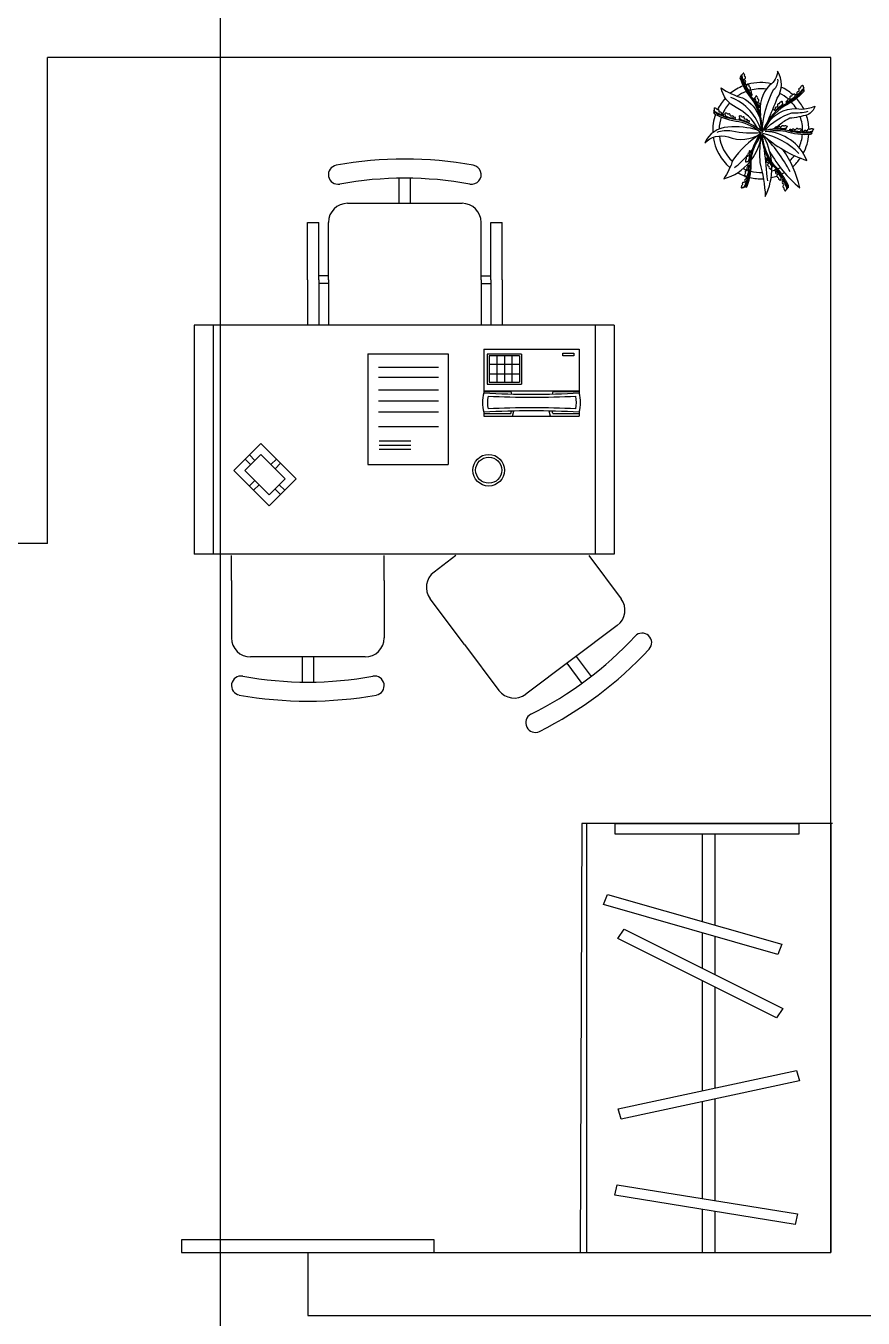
# Model space of a CAD drawing. Header units: metres. Extents: x 5374 to 27989, y 1840 to 7747.
# Drawn here: x 22306.6 to 22505.5, y 5422.8 to 5729.8 of the extents above; entities that cross this region are included whole.
import ezdxf

# ---------------------------------------------------------------- set-up
doc = ezdxf.new("R2010")
doc.units = ezdxf.units.M
for name, color, linetype in [('01', 1, 'Continuous'), ('02', 2, 'Continuous'), ('05', 5, 'Continuous'), ('06', 6, 'Continuous'), ('Block1', 1, 'Continuous'), ('Block2', 2, 'Continuous')]:
    doc.layers.add(name, color=color, linetype=linetype)

# ---------------------------------------------------------------- blocks, each defined once
blk = doc.blocks.new('A$C280F56C6')
at = {"layer": 'Block1'}
for p, q in [((68.53, 109.39), (59.34, 100.19)), ((75.6, 102.32), (68.53, 109.39)), ((68.53, 106.56), (62.16, 100.19)), ((64.5, 105.36), (65.91, 103.94)), ((72.77, 102.32), (68.53, 106.56)), ((70.08, 105), (71.5, 106.42)), ((71.22, 103.87), (72.63, 105.29)), ((63.37, 104.22), (64.78, 102.81)), ((75.6, 102.32), (66.41, 93.12)), ((72.77, 102.32), (66.41, 95.95)), ((66.41, 93.12), (59.34, 100.19)), ((66.41, 95.95), (62.16, 100.19)), ((63.72, 98.64), (62.31, 97.22)), ((69.02, 98.57), (70.44, 97.15)), ((70.15, 99.7), (71.57, 98.28)), ((64.85, 97.51), (63.44, 96.09)), ((19.73, 91.53), (13.15, 91.53)), ((19.73, 88.53), (13.15, 88.53)), ((117.54, 84.64), (117.54, 87.14)), ((119.54, 84.64), (119.54, 87.14)), ((99.16, 74.3), (70.16, 74.3)), ((70.16, 74.3), (70.16, 53.3)), ((74.13, 71.31), (74.13, 63.05)), ((75.17, 71.31), (75.17, 63.05)), ((76.34, 71.31), (76.34, 63.05)), ((80.06, 71.54), (80.06, 55.84)), ((83.9, 71.54), (83.9, 55.84)), ((86.81, 71.54), (86.81, 55.84)), ((89.72, 71.54), (89.72, 55.84)), ((92.98, 71.54), (92.98, 55.84)), ((95.66, 71.54), (95.66, 55.84)), ((99.16, 74.3), (99.16, 53.3)), ((138.54, 66.14), (145.11, 66.14)), ((138.54, 63.14), (145.11, 63.14)), ((99.16, 53.3), (70.16, 53.3)), ((117.54, 44.64), (117.54, 42.14)), ((119.54, 44.64), (119.54, 42.14)), ((82.79, 43.94), (82.79, 18.94)), ((83.85, 43.94), (82.79, 43.94)), ((83.47, 43.94), (83.47, 36.9)), ((100.36, 43.94), (88.88, 43.94)), ((89.25, 43.94), (89.25, 36.9)), ((89.44, 43.94), (89.44, 18.94)), ((99.05, 43.07), (91.18, 43.07)), ((91.18, 43.07), (91.18, 34.07)), ((98.55, 42.57), (91.68, 42.57)), ((91.68, 42.57), (91.68, 34.57)), ((93.89, 42.57), (93.89, 34.57)), ((96.43, 42.57), (96.43, 34.57)), ((98.55, 34.57), (98.55, 42.57)), ((99.05, 34.07), (99.05, 43.07)), ((100.36, 43.94), (100.36, 18.94)), ((98.55, 40.57), (91.68, 40.57)), ((98.55, 38.57), (91.68, 38.57)), ((82.79, 36.44), (84.13, 36.08)), ((83.47, 36.9), (84.13, 36.72)), ((89.25, 36.9), (88.59, 36.72)), ((99.05, 34.07), (91.18, 34.07)), ((98.55, 36.57), (91.68, 36.57)), ((98.55, 34.57), (91.68, 34.57)), ((82.79, 26.44), (84.13, 26.8)), ((83.47, 25.87), (84.13, 26.05)), ((83.47, 25.87), (83.47, 19.01)), ((89.25, 25.87), (88.59, 26.05)), ((89.25, 25.87), (89.25, 19.01)), ((18.07, 22.18), (12.82, 18.24)), ((98.55, 20.4), (98.55, 23.24)), ((98.55, 23.24), (99.25, 23.24)), ((99.25, 20.4), (98.55, 20.4)), ((99.25, 23.24), (99.25, 20.4)), ((19.87, 19.78), (14.62, 15.84)), ((83.85, 18.94), (82.79, 18.94)), ((100.36, 18.94), (88.88, 18.94))]:
    blk.add_line(p, q, dxfattribs=at)
for radius in [4.14, 3.42]:
    blk.add_circle((68.64, 42.66), radius, dxfattribs=at)
for centre, radius, start, end in [((86.36, 34.51), 9.76, 75.0478, 104.9522), ((-149.38, 31.44), 233.56, 356.9321, 3.0679), ((86.36, 33.23), 9.76, 80.158, 99.842), ((-148.58, 31.33), 233.56, 357.1743, 2.8257), ((321.31, 31.33), 233.56, 177.1743, 182.8257), ((322.11, 31.44), 233.56, 176.9321, 183.0679), ((86.36, 28.37), 9.76, 255.0478, 284.9522), ((86.36, 29.44), 9.76, 260.158, 279.842)]:
    blk.add_arc(centre, radius, start, end, dxfattribs=at)
at = {"layer": 'Block2'}
for p, q in [((106.62, 119.81), (46.62, 119.81)), ((46.62, 9.81), (46.62, 119.81)), ((106.62, 9.81), (106.62, 119.81)), ((106.62, 114.81), (46.62, 114.81)), ((39.73, 110.03), (24.73, 110.03)), ((19.73, 75.03), (19.73, 105.03)), ((118.54, 90.14), (106.62, 90.14)), ((118.54, 90.14), (133.54, 90.14)), ((133.54, 90.14), (133.54, 87.14)), ((118.54, 87.14), (106.62, 87.14)), ((118.54, 84.64), (106.62, 84.64)), ((118.54, 87.14), (133.54, 87.14)), ((118.54, 84.64), (133.54, 84.64)), ((138.54, 79.64), (138.54, 49.64)), ((39.73, 70.03), (24.73, 70.03)), ((46.28, 51.24), (41.97, 56.98)), ((22.97, 48.98), (10.97, 39.98)), ((118.54, 44.64), (106.62, 44.64)), ((118.54, 44.64), (133.54, 44.64)), ((118.54, 42.14), (106.62, 42.14)), ((118.54, 42.14), (133.54, 42.14)), ((133.54, 42.14), (133.54, 39.14)), ((118.54, 39.14), (106.62, 39.14)), ((118.54, 39.14), (133.54, 39.14)), ((27.97, 8.98), (9.97, 32.98)), ((46.28, 16.46), (34.97, 7.98)), ((106.62, 14.81), (46.62, 14.81)), ((106.62, 9.81), (46.62, 9.81))]:
    blk.add_line(p, q, dxfattribs=at)
for points in [[(39.73, 110.03), (46.28, 110.03)], [(39.73, 70.03), (46.28, 70.03)], [(22.97, 48.98), (34.97, 57.98)]]:
    blk.add_lwpolyline(points, dxfattribs=at)
for centre, radius, start, end in [((12.23, 107.53), 2.5, 349.6601, 169.6601), ((24.73, 105.03), 5, 90, 180), ((108.14, 90.03), 100, 169.6601, 190.3399), ((108.14, 90.03), 95, 169.6601, 190.3399), ((133.54, 79.64), 5, 0, 90), ((146.04, 82.14), 2.5, 10.3399, 190.3399), ((50.12, 64.64), 95, 349.6601, 10.3399), ((50.12, 64.64), 100, 349.6601, 10.3399), ((24.73, 75.03), 5, 180, 270), ((12.23, 72.53), 2.5, 190.3399, 10.3399), ((37.97, 53.98), 5, 36.8699, 126.8699), ((133.54, 49.64), 5, 270, 0), ((146.04, 47.14), 2.5, 169.6601, 349.6601), ((13.97, 35.98), 5, 126.8699, 216.8699), ((2.47, 30.48), 2.5, 26.53, 206.53), ((89.71, 74.03), 95, 206.53, 227.2098), ((89.71, 74.03), 100, 206.53, 227.2098), ((31.97, 11.98), 5, 216.8699, 306.8699), ((23.47, 2.48), 2.5, 227.2098, 47.2098)]:
    blk.add_arc(centre, radius, start, end, dxfattribs=at)
blk = doc.blocks.new('MsEscrit002')
at = {"layer": 'Block2'}
blk.add_blockref('A$C280F56C6', (-150.12, -64.64), dxfattribs=at)
blk = doc.blocks.new('Planta068')
at = {"layer": 'Block2'}
for points in [[(0.29, -0.2, 0.157105), (-3.9, 15.31, -0.104349), (-9.66, 25.52, 0.179677), (-10.04, 25.99, 0.208387), (-10.23, 25.34, 0.103963), (-4.38, 14.95, -0.152999), (-0.29, 0.2, -0.160083)], [(-9.77, 25.74, -0.2377), (-9.45, 26.8, 0.050745), (-8.87, 24.51, -0.110108), (-8.12, 22.16, -0.087707), (-8.52, 22.53)], [(-8.13, 22.26, 0.171279), (-7.52, 22.08, 0.553418), (-7.54, 22.56, -0.373235), (-7.48, 23.59, 0.388854), (-7.87, 24.2, -0.556425), (-7.75, 25.08, 0.424909), (-7.68, 25.82, -0.475919), (-7.97, 26.64, 0.235862), (-8.18, 27.16, -0.346374), (-8.39, 27.46, 0.137601), (-8.43, 27.61, 0.407602), (-8.69, 27.54, 0.053592), (-8.87, 27.28, -0.029999), (-9.2, 26.93, 0.020786), (-9.29, 26.84, 0.017076), (-9.42, 26.59)], [(3.14, 5.11, 0.004947), (7.49, 15.64, 0.285927), (7.63, 28.56, -0.243548), (3.72, 21.82, 0.225409), (-0.49, 7.52)], [(0.27, -0.55, -0.106463), (5.76, 19.85, 0.254452), (7.82, 24.68, 0.254452)], [(-1.94, 1.42, 0.152612), (-12.02, 11.25, -0.235391), (-19.22, 20.62, 0.08539), (-8.97, 15.83, -0.179352), (-0.83, 6.35)], [(-7.34, 20.16, -0.265003), (-7.31, 21.38, 0.050745), (-6.26, 19.27, -0.110108), (-5.05, 17.12, -0.133478), (-5.71, 17.59)], [(-5.07, 17.21, 0.171279), (-4.44, 17.17, 0.553418), (-4.56, 17.63, -0.373235), (-4.71, 18.65, 0.388854), (-5.22, 19.16, -0.556425), (-5.29, 20.05, 0.424909), (-5.37, 20.79, -0.475919), (-5.83, 21.53, 0.235862), (-6.13, 22, -0.346374), (-6.4, 22.25, 0.137601), (-6.48, 22.38, 0.407602), (-6.71, 22.26, 0.053592), (-6.84, 21.97, -0.029999), (-7.09, 21.56, 0.020786), (-7.16, 21.45, 0.017076), (-7.23, 21.18)], [(19.73, 19.44, -0.104349), (10.4, 12.35, 0.160516), (0.27, -0.55, 0.160516)], [(20.19, 19.04, -0.103963), (10.69, 11.83, 0.148652), (1.25, 0.32, 0.160083)], [(17.04, 17.05, -0.171279), (16.41, 17.13, -0.553418), (16.61, 17.57, 0.373235), (16.97, 18.53, -0.388854), (17.57, 18.93, 0.556425), (17.81, 19.79, -0.424909), (18.04, 20.5, 0.475919), (18.63, 21.13, -0.235862), (19.03, 21.53, 0.346374), (19.34, 21.72, -0.137601), (19.44, 21.84, -0.407602), (19.65, 21.68, -0.053592), (19.71, 21.36, 0.029999), (19.88, 20.91, -0.020786), (19.92, 20.79, -0.017076), (19.94, 20.51)], [(19.92, 19.59, 0.2377), (20.06, 20.69, -0.050745), (18.61, 18.83, 0.110108), (16.99, 16.96, 0.087707), (17.5, 17.14)], [(-3.44, 14.57, -0.26631), (-3.32, 15.79, 0.050745), (-2.43, 13.6, -0.110108), (-1.38, 11.38, -0.168963), (-2.12, 12.08)], [(-1.4, 11.47, 0.171279), (-0.77, 11.38, 0.553418), (-0.85, 11.85, -0.373235), (-0.93, 12.88, 0.388854), (-1.4, 13.43, -0.556425), (-1.4, 14.32, 0.424909), (-1.44, 15.06, -0.475919), (-1.83, 15.83, 0.235862), (-2.11, 16.32, -0.346374), (-2.36, 16.59, 0.137601), (-2.42, 16.73, 0.407602), (-2.66, 16.63, 0.053592), (-2.81, 16.35, -0.029999), (-3.09, 15.96, 0.020786), (-3.17, 15.85, 0.017076), (-3.26, 15.59)], [(6.58, 9.82, -0.171279), (5.96, 9.99, -0.553418), (6.23, 10.39, 0.373235), (6.71, 11.3, -0.388854), (7.36, 11.62, 0.556425), (7.71, 12.43, -0.424909), (8.04, 13.1, 0.475919), (8.71, 13.65, -0.235862), (9.15, 13.99, 0.346374), (9.49, 14.14, -0.137601), (9.6, 14.24, -0.407602), (9.79, 14.05, -0.053592), (9.81, 13.73, 0.029999), (9.91, 13.27, -0.020786), (9.94, 13.14, -0.017076), (9.92, 12.86)], [(9.68, 11.86, 0.26631), (10.06, 13.02, -0.050745), (8.37, 11.37, 0.110108), (6.52, 9.74, 0.168963), (7.48, 10.1)], [(12.23, 13.63, -0.171279), (11.63, 13.84, -0.553418), (11.92, 14.22, 0.373235), (12.47, 15.09, -0.388854), (13.14, 15.37, 0.556425), (13.55, 16.15, -0.424909), (13.92, 16.8, 0.475919), (14.63, 17.3, -0.235862), (15.1, 17.61, 0.346374), (15.45, 17.72, -0.137601), (15.57, 17.82, -0.407602), (15.74, 17.62, -0.053592), (15.74, 17.3, 0.029999), (15.8, 16.83, -0.020786), (15.83, 16.7, -0.017076), (15.78, 16.42)], [(15.48, 15.44, 0.265003), (15.94, 16.57, -0.050745), (14.13, 15.04, 0.110108), (12.17, 13.56, 0.133478), (12.96, 13.73)], [(-0.29, 0.2, 0.111316), (-10.64, 5.27, -0.104349), (-21.85, 8.69, 0.136677), (-22.76, 8.82, 0.148775), (-22.14, 8.16, 0.103963), (-10.73, 4.67, -0.117548), (-0.15, -0.7, -0.160083)], [(-22.08, 8.77, -0.2377), (-22.59, 9.76, 0.050745), (-20.58, 8.51, -0.110108), (-18.42, 7.32, -0.087707), (-18.96, 7.3)], [(-18.49, 7.38, 0.171279), (-17.93, 7.68, 0.553418), (-18.27, 8.01, -0.373235), (-18.94, 8.79, 0.388854), (-19.64, 8.97, -0.556425), (-20.17, 9.69, 0.424909), (-20.63, 10.27, -0.475919), (-21.4, 10.66, 0.235862), (-21.91, 10.9, -0.346374), (-22.27, 10.97, 0.137601), (-22.4, 11.04, 0.407602), (-22.54, 10.82, 0.053592), (-22.49, 10.51, -0.029999), (-22.49, 10.03, 0.020786), (-22.49, 9.89, 0.017076), (-22.41, 9.63)], [(-12.8, 5.83, 0.171279), (-12.31, 6.24, 0.553418), (-12.71, 6.5, -0.373235), (-13.53, 7.12, 0.388854), (-14.25, 7.15, -0.556425), (-14.91, 7.75, 0.424909), (-15.48, 8.22, -0.475919), (-16.32, 8.44, 0.235862), (-16.87, 8.57, -0.346374), (-17.24, 8.56, 0.137601), (-17.38, 8.61, 0.407602), (-17.47, 8.36, 0.053592), (-17.36, 8.07, -0.029999), (-17.26, 7.6, 0.020786), (-17.23, 7.47, 0.017076), (-17.1, 7.22)], [(-16.47, 6.41, -0.265003), (-17.29, 7.31, 0.050745), (-15.07, 6.5, -0.110108), (-12.71, 5.79, -0.133478), (-13.52, 5.67)], [(-6.18, 4.21, 0.171279), (-5.66, 4.58, 0.553418), (-6.05, 4.87, -0.373235), (-6.81, 5.55, 0.388854), (-7.53, 5.63, -0.556425), (-8.15, 6.27, 0.424909), (-8.68, 6.79, -0.475919), (-9.5, 7.07, 0.235862), (-10.04, 7.24, -0.346374), (-10.4, 7.26, 0.137601), (-10.54, 7.32, 0.407602), (-10.65, 7.08, 0.053592), (-10.56, 6.77, -0.029999), (-10.5, 6.29, 0.020786), (-10.48, 6.16, 0.017076), (-10.37, 5.91)], [(1.52, 0.37, -0.143659), (14.44, 8.66, 0.055375), (22.13, 9.45, 0.055375)], [(3.42, 4.45, -0.275327), (18.78, 10.52, 0.082686), (25.32, 11.87, -0.225349), (21.91, 7.83, -0.048472), (13.38, 6.12, 0.065712), (8.41, 2.93, -0.016296), (7.08, 2.03)], [(-1.73, 0.54, 0.086981), (-15.95, 1.99, 0.27519), (-26.96, -5.53, -0.282193), (-15.84, -2.7, 0.24691), (-0.48, -1.13)], [(-0.15, -0.7, -0.085547), (-14.13, -0.02, 0.133123), (-21.3, -0.66, 0.133123)], [(-9.8, 5.05, -0.26631), (-10.55, 6.02, 0.050745), (-8.4, 5.05, -0.110108), (-6.1, 4.16, -0.168963), (-7.12, 4.16)], [(1.8, -0.18, -0.094063), (11.34, -0.04, 0.103963), (23.19, -1.36, 0.148775), (24.02, -1, 0.136677), (23.13, -0.76, -0.104349), (11.49, 0.55, 0.098686), (1.25, 0.32, 0.160516)], [(6.98, 1.35, -0.171279), (6.65, 1.9, -0.553418), (7.12, 2, 0.373235), (8.09, 2.33, -0.388854), (8.78, 2.11, 0.556425), (9.6, 2.46, -0.424909), (10.3, 2.72, 0.475919), (11.16, 2.65, -0.235862), (11.72, 2.59, 0.346374), (12.06, 2.46, -0.137601), (12.22, 2.46, -0.407602), (12.22, 2.2, -0.053592), (12.02, 1.95, 0.029999), (11.77, 1.54, -0.020786), (11.7, 1.43, -0.017076), (11.49, 1.24)], [(10.63, 0.68, 0.26631), (11.71, 1.27, -0.050745), (9.34, 1.23, 0.110108), (6.88, 1.33, 0.168963), (7.82, 0.93)], [(13.7, 0.21, -0.171279), (13.41, 0.78, -0.553418), (13.88, 0.85, 0.373235), (14.88, 1.1, -0.388854), (15.55, 0.84, 0.556425), (16.4, 1.12, -0.424909), (17.11, 1.33, 0.475919), (17.96, 1.2, -0.235862), (18.52, 1.11, 0.346374), (18.85, 0.95, -0.137601), (19, 0.94, -0.407602), (18.99, 0.68, -0.053592), (18.77, 0.45, 0.029999), (18.49, 0.06, -0.020786), (18.41, -0.05, -0.017076), (18.19, -0.22)], [(17.3, -0.72, 0.265003), (18.41, -0.22, -0.050745), (16.05, -0.08, 0.110108), (13.6, 0.2, 0.133478), (14.3, -0.23)], [(19.54, -0.63, -0.171279), (19.13, -0.14, -0.553418), (19.59, 0.03, 0.373235), (20.51, 0.49, -0.388854), (21.22, 0.37, 0.556425), (21.99, 0.82, -0.424909), (22.64, 1.17, 0.475919), (23.51, 1.22, -0.235862), (24.07, 1.24, 0.346374), (24.43, 1.16, -0.137601), (24.58, 1.18, -0.407602), (24.62, 0.92, -0.053592), (24.45, 0.65, 0.029999), (24.26, 0.21, -0.020786), (24.21, 0.09, -0.017076), (24.03, -0.13)], [(-0.78, -1.55, 0.099077), (-13.62, -13.74, -0.060442), (-17.95, -22.64, 0.151104), (-5.56, -14.56)], [(-0.15, -0.7, 0.142807), (-5.57, -14.32, -0.104349), (-7.4, -25.9, 0.243221), (-7.33, -26.57, 0.266782), (-6.84, -26.11, 0.103963), (-4.97, -14.34, -0.136366), (-0.04, -1.55, -0.160083)], [(-0.4, -4.09, 0.060076), (-0.78, -14.87, -0.054246), (1.8, -31.03, 0.11749), (4.9, -16.96)], [(-0.04, -1.55, 0.156141), (5.53, -16.51, -0.104349), (12.19, -26.16, 0.136677), (12.82, -26.83, 0.148775), (12.74, -25.93, 0.103963), (5.98, -16.11, -0.160083), (0.54, -1.08, -0.160083)], [(0.56, -1.66, 0.105085), (21.56, -13.9, 0.297744), (1.8, -0.18)], [(23.38, -0.78, 0.2377), (24.24, -0.08, -0.050745), (21.9, -0.43, 0.110108), (19.44, -0.66, 0.087707), (19.94, -0.89)], [(-5.14, -9.76, 0.171279), (-5.58, -9.3, 0.553418), (-5.81, -9.72, -0.373235), (-6.38, -10.57, 0.388854), (-6.36, -11.3, -0.556425), (-6.91, -12, 0.424909), (-7.34, -12.6, -0.475919), (-7.51, -13.45, 0.235862), (-7.6, -14, -0.346374), (-7.57, -14.37, 0.137601), (-7.61, -14.52, 0.407602), (-7.36, -14.59, 0.053592), (-7.07, -14.46, -0.029999), (-6.6, -14.33, 0.020786), (-6.48, -14.29, 0.017076), (-6.24, -14.14)], [(-5.47, -13.46, -0.26631), (-6.32, -14.35, 0.050745), (-5.66, -12.08, -0.110108), (-5.1, -9.67, -0.168963), (-4.96, -10.69)], [(3.91, -9.71, 0.092004), (18.13, -26.83, 0.101098), (10.16, -8.73)], [(-5.83, -16.54, 0.171279), (-6.3, -16.11, 0.553418), (-6.5, -16.55, -0.373235), (-7.01, -17.44, 0.388854), (-6.93, -18.16, -0.556425), (-7.43, -18.9, 0.424909), (-7.82, -19.53, -0.475919), (-7.92, -20.39, 0.235862), (-7.98, -20.95, -0.346374), (-7.92, -21.32, 0.137601), (-7.94, -21.46, 0.407602), (-7.69, -21.52, 0.053592), (-7.41, -21.37, -0.029999), (-6.96, -21.2, 0.020786), (-6.83, -21.16, 0.017076), (-6.61, -20.99)], [(-5.89, -20.26, -0.265003), (-6.67, -21.2, 0.050745), (-6.18, -18.89, -0.110108), (-5.79, -16.45, -0.133478), (-5.57, -17.24)], [(2.69, -12.92, 0.171279), (2.06, -12.88, 0.553418), (2.18, -13.35, -0.373235), (2.36, -14.36, 0.388854), (2.87, -14.87, -0.556425), (2.96, -15.76, 0.424909), (3.06, -16.49, -0.475919), (3.52, -17.22, 0.235862), (3.84, -17.69, -0.346374), (4.11, -17.93, 0.137601), (4.19, -18.06, 0.407602), (4.42, -17.94, 0.053592), (4.54, -17.64, -0.029999), (4.79, -17.23, 0.020786), (4.85, -17.12, 0.017076), (4.92, -16.85)], [(5.01, -15.82, -0.26631), (5, -17.05, 0.050745), (3.92, -14.95, -0.110108), (2.66, -12.82, -0.168963), (3.46, -13.46)], [(6.88, -18.3, 0.171279), (6.24, -18.31, 0.553418), (6.4, -18.77, -0.373235), (6.64, -19.76, 0.388854), (7.2, -20.23, -0.556425), (7.34, -21.11, 0.424909), (7.5, -21.84, -0.475919), (8.01, -22.53, 0.235862), (8.36, -22.97, -0.346374), (8.65, -23.2, 0.137601), (8.74, -23.32, 0.407602), (8.96, -23.19, 0.053592), (9.06, -22.88, -0.029999), (9.27, -22.45, 0.020786), (9.33, -22.34, 0.017076), (9.38, -22.06)], [(9.4, -21.04, -0.265003), (9.48, -22.25, 0.050745), (8.24, -20.24, -0.110108), (6.84, -18.21, -0.133478), (7.54, -18.62)], [(-6.57, -22.4, 0.171279), (-6.94, -21.88, 0.553418), (-7.23, -22.27, -0.373235), (-7.91, -23.03, 0.388854), (-7.98, -23.76, -0.556425), (-8.62, -24.38, 0.424909), (-9.13, -24.91, -0.475919), (-9.42, -25.73, 0.235862), (-9.58, -26.27, -0.346374), (-9.6, -26.63, 0.137601), (-9.66, -26.77, 0.407602), (-9.42, -26.88, 0.053592), (-9.11, -26.79, -0.029999), (-8.64, -26.72, 0.020786), (-8.51, -26.71, 0.017076), (-8.25, -26.59)], [(-7.45, -26.14, -0.2377), (-8.36, -26.78, 0.050745), (-7.4, -24.62, -0.110108), (-6.52, -22.32, -0.087707), (-6.43, -22.85)], [(10.38, -23.05, 0.171279), (9.75, -22.93, 0.553418), (9.81, -23.41, -0.373235), (9.85, -24.43, 0.388854), (10.29, -25.01, -0.556425), (10.25, -25.9, 0.424909), (10.25, -26.64, -0.475919), (10.61, -27.43, 0.235862), (10.87, -27.93, -0.346374), (11.11, -28.21, 0.137601), (11.16, -28.35, 0.407602), (11.41, -28.26, 0.053592), (11.57, -27.98, -0.029999), (11.86, -27.61, 0.020786), (11.95, -27.51, 0.017076), (12.05, -27.25)], [(12.32, -26.37, -0.2377), (12.11, -27.46, 0.050745), (11.31, -25.23, -0.110108), (10.36, -22.95, -0.087707), (10.79, -23.28)]]:
    blk.add_lwpolyline(points, format="xyb", dxfattribs=at)
for centre, radius, start, end in [((-0.33, 0.27), 22.86, 111.54139, 129.11879), ((-0.33, 0.27), 19.86, 110.47118, 124.42529), ((-0.33, 0.27), 22.86, 106.2747, 110.03233), ((-0.33, 0.27), 22.86, 77.22834, 105.45388), ((-0.33, 0.27), 19.86, 82.46477, 105.00004), ((-0.33, 0.27), 22.86, 48.71184, 64.96735), ((20.32, 18.92), 0.786, 94.20469, 138.93459), ((19.21, 19.5), 1.08, 335.04049, 10.93273), ((-0.33, 0.27), 22.86, 137.47407, 154.18831), ((-0.33, 0.27), 19.86, 138.50155, 156.70159), ((-23.26, -6.12), 23.82, 15.39042, 68.72993), ((-0.33, 0.27), 19.86, 49.20325, 63.11761), ((-0.33, 0.27), 19.86, 31.78089, 42.95777), ((-0.33, 0.27), 22.86, 45.06247, 45.14555), ((-0.33, 0.27), 22.86, 43.59193, 44.61243), ((-0.33, 0.27), 22.86, 26.90771, 42.08537), ((-0.33, 0.27), 22.86, 160.21729, 182.5571), ((-0.33, 0.27), 19.86, 161.04676, 177.88112), ((-0.33, 0.27), 19.86, 359.4203, 19.54814), ((-0.33, 0.27), 22.86, 2.32471, 18.83634), ((-5.96, 22.88), 24.59, 296.47297, 300.91603), ((-0.33, 0.27), 22.86, 187.99375, 230.03207), ((-0.33, 0.27), 19.86, 187.26205, 227.20819), ((-24.83, 1.43), 25.04, 322.7295, 352.20367), ((-41.87, 19.31), 46.74, 326.3656, 333.49403), ((-7.3, -35.68), 35.47, 45.09393, 77.22182), ((-47.56, -50.78), 68.77, 27.21292, 45.58622), ((-26.19, -17.5), 31.09, 5.7338, 30.6264), ((-0.33, 0.27), 19.86, 336.0698, 354.96191), ((-0.33, 0.27), 19.86, 356.69409, 357.19437), ((-0.33, 0.27), 19.86, 357.37749, 357.44645), ((-0.33, 0.27), 22.86, 331.87194, 355.76893), ((-41.87, 19.31), 46.74, 308.407, 319.27825), ((-41.87, 19.31), 46.74, 321.68939, 323.37036), ((-892.11, -109.22), 899.13, 5.47042, 6.39714), ((-0.33, 0.27), 19.86, 313.88892, 323.40224), ((-0.33, 0.27), 19.86, 245.02325, 250.70721), ((-0.33, 0.27), 19.86, 291.00004, 291.20582), ((-0.33, 0.27), 19.86, 291.3644, 292.03475), ((-0.33, 0.27), 19.86, 293.86274, 297.79617), ((-0.33, 0.27), 22.86, 311.5147, 325.21509), ((-0.33, 0.27), 22.86, 240.9608, 250.63933), ((-0.33, 0.27), 22.86, 251.6813, 255.1575), ((-0.33, 0.27), 22.86, 256.66184, 273.07434), ((-0.33, 0.27), 19.86, 256.06687, 271.94691), ((-0.33, 0.27), 22.86, 282.36384, 289.40693), ((-0.33, 0.27), 19.86, 285.1786, 289.11624), ((-0.33, 0.27), 22.86, 295.81291, 299.30832)]:
    blk.add_arc(centre, radius, start, end, dxfattribs=at)

msp = doc.modelspace()

# ---------------------------------------------------------------- linework, layer by layer
at = {"layer": '01'}
for p, q in [((22438.671, 5540.339), (22438.269, 5438.456)), ((22498.171, 5540.339), (22438.671, 5540.339)), ((22439.769, 5540.339), (22439.769, 5438.456)), ((22446.61, 5537.797), (22446.61, 5540.339)), ((22446.61, 5540.339), (22490.231, 5540.339)), ((22490.231, 5540.339), (22490.231, 5537.797)), ((22497.769, 5540.339), (22497.769, 5438.456)), ((22490.231, 5537.797), (22446.61, 5537.797)), ((22467.269, 5537.797), (22467.269, 5517.049)), ((22470.269, 5537.797), (22470.269, 5516.19)), ((22443.834, 5521.084), (22444.768, 5523.496)), ((22444.768, 5523.496), (22486.153, 5511.638)), ((22485.219, 5509.227), (22443.834, 5521.084)), ((22447.246, 5513.042), (22448.735, 5515.238)), ((22484.929, 5494.147), (22447.246, 5513.042)), ((22448.735, 5515.238), (22486.418, 5496.343)), ((22467.269, 5514.37), (22467.269, 5505.944)), ((22470.269, 5513.51), (22470.269, 5504.44)), ((22486.153, 5511.638), (22485.219, 5509.227)), ((22467.269, 5503.002), (22467.269, 5476.823)), ((22470.269, 5501.498), (22470.269, 5477.468)), ((22486.418, 5496.343), (22484.929, 5494.147)), ((22447.316, 5472.536), (22489.636, 5481.63)), ((22490.352, 5479.163), (22448.033, 5470.069)), ((22489.636, 5481.63), (22490.352, 5479.163)), ((22448.033, 5470.069), (22447.316, 5472.536)), ((22467.269, 5474.203), (22467.269, 5451.26)), ((22467.269, 5474.203), (22467.269, 5451.26)), ((22470.269, 5474.848), (22470.269, 5450.776)), ((22470.269, 5474.848), (22470.269, 5450.776)), ((22446.471, 5452.026), (22447.015, 5454.524)), ((22447.015, 5454.524), (22489.89, 5447.614)), ((22489.345, 5445.116), (22446.471, 5452.026)), ((22467.269, 5448.674), (22467.269, 5438.456)), ((22467.269, 5448.674), (22467.269, 5438.456)), ((22470.269, 5448.19), (22470.269, 5438.456)), ((22489.89, 5447.614), (22489.345, 5445.116)), ((22438.269, 5438.456), (22497.769, 5438.456))]:
    msp.add_line(p, q, dxfattribs=at)
at = {"layer": '02'}
msp.add_lwpolyline([(22343.578, 5438.456), (22403.578, 5438.456), (22403.578, 5441.456), (22343.578, 5441.456)], close=True, dxfattribs=at)
at = {"layer": '05'}
msp.add_line((22352.769, 7746.737), (22352.769, 4855.766), dxfattribs=at)
at = {"layer": '06'}
for p, q in [((22497.769, 5722.261), (22311.741, 5722.261)), ((22311.741, 5606.802), (22311.741, 5722.261)), ((22497.769, 5438.456), (22497.769, 5722.261)), ((22311.741, 5606.802), (22286.741, 5606.802)), ((22373.578, 5438.456), (22497.769, 5438.456)), ((22373.578, 5438.456), (22373.578, 5423.456)), ((22373.578, 5423.456), (22512.769, 5423.456))]:
    msp.add_line(p, q, dxfattribs=at)

# ---------------------------------------------------------------- block references
at = {"layer": '01', "xscale": 0.9068273532648892, "yscale": 0.9068273532648892, "zscale": 0.9068273532648892, "rotation": 90}
msp.add_blockref('MsEscrit002', (22396.615, 5698.116), dxfattribs=at)
at = {"layer": '06', "xscale": 0.5, "yscale": 0.5, "zscale": 0.5}
msp.add_blockref('Planta068', (22481.337, 5704.739), dxfattribs=at)

doc.saveas('drawing.dxf')
